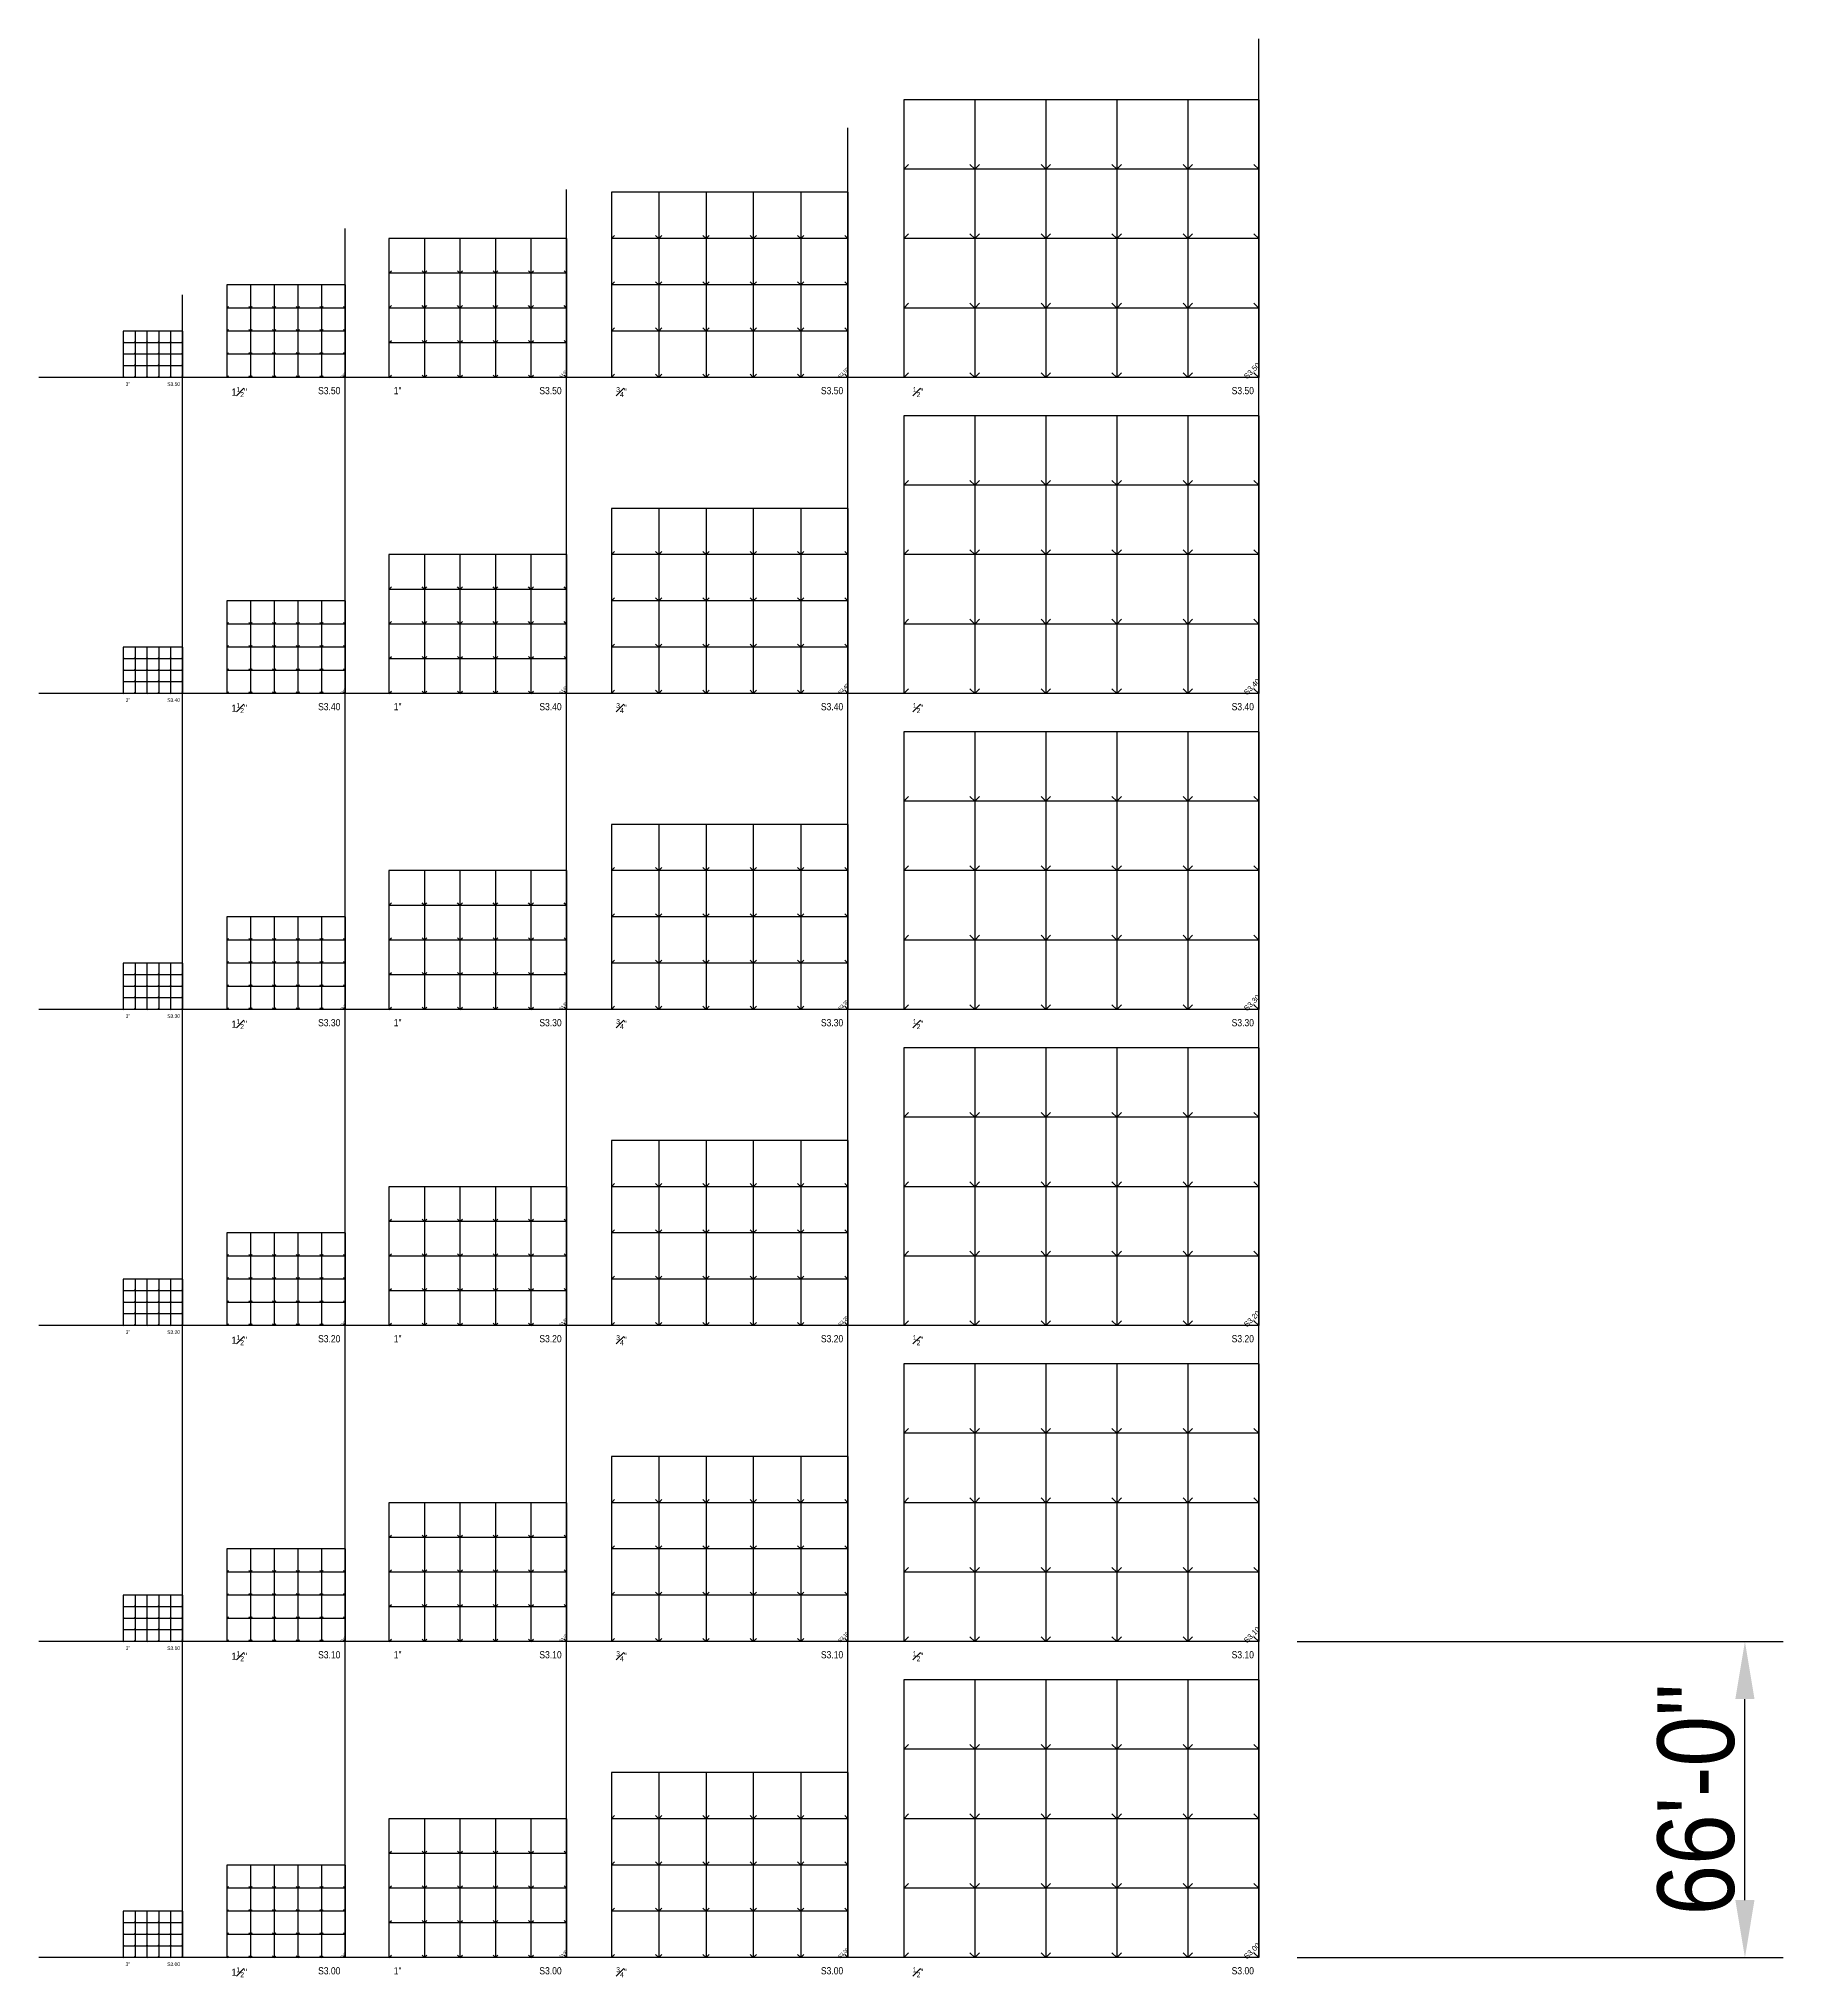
# Model space of a CAD drawing. Header units: inches. Extents: x -2375 to 41574, y 908 to 9099.
# Drawn here: x 26515 to 30888, y 1723 to 6581 of the extents above; entities that cross this region are included whole.
import ezdxf

# ---------------------------------------------------------------- set-up
doc = ezdxf.new("R2010")
doc.units = ezdxf.units.IN
doc.header["$LTSCALE"] = 12
doc.header["$MEASUREMENT"] = 0
doc.header["$PDMODE"] = 3
doc.linetypes.add('HIDDEN2', pattern=[0.1875, 0.125, -0.0625])
doc.layers.get('0').update_dxf_attribs({"linetype": 'CONTINUOUS'})
doc.layers.get('DefPoints').update_dxf_attribs({"color": 251, "linetype": 'CONTINUOUS'})
doc.layers.add('S-ANNO-GRID-NONPLOT', color=251, linetype='CONTINUOUS', plot=False)
doc.styles.add('Arial', font='arial.ttf', dxfattribs={"width": 0.85})
doc.dimstyles.get("Standard").update_dxf_attribs({"dimtxt": 0.125, "dimasz": 0.125, "dimexe": 0.0625, "dimexo": 0.0625, "dimgap": 0.0625, "dimtad": 1, "dimdec": 3, "dimzin": 3, "dimdsep": 46, "dimlunit": 4, "dimtxsty": 'Arial', "dimcen": 0.09375, "dimclrd": 256, "dimclre": 256, "dimclrt": 256, "dimadec": 0, "dimazin": 0, "dimtfac": 1, "dimtdec": 3, "dimtix": 1, "dimtmove": 0, "dimatfit": 3, "dimfxl": 1, "dimfrac": 2, "dimtolj": 1, "dimtzin": 0, "dimarcsym": 0})

# ---------------------------------------------------------------- blocks, each defined once
blk = doc.blocks.new('Se_GRID 30x42')
for p, q in [((7.41, 29), (0, 29)), ((0, 29), (0, 21.75)), ((14.83, 29), (7.41, 29)), ((7.41, 29), (7.41, 21.75)), ((22.24, 29), (14.83, 29)), ((14.83, 29), (14.83, 21.75)), ((29.66, 29), (22.24, 29)), ((22.24, 29), (22.24, 21.75)), ((37.07, 29), (29.66, 29)), ((29.66, 29), (29.66, 21.75)), ((37.07, 29), (37.07, 21.75)), ((0, 21.75), (0.5, 22.25)), ((7.41, 21.75), (0, 21.75)), ((0, 21.75), (0, 14.5)), ((7.41, 21.75), (7.91, 22.25)), ((14.83, 21.75), (7.41, 21.75)), ((7.41, 21.75), (7.41, 14.5)), ((14.83, 21.75), (15.33, 22.25)), ((22.24, 21.75), (14.83, 21.75)), ((14.83, 21.75), (14.83, 14.5)), ((22.24, 21.75), (22.74, 22.25)), ((29.66, 21.75), (22.24, 21.75)), ((22.24, 21.75), (22.24, 14.5)), ((29.66, 21.75), (30.16, 22.25)), ((37.07, 21.75), (29.66, 21.75)), ((29.66, 21.75), (29.66, 14.5)), ((37.07, 21.75), (37.07, 14.5)), ((0, 14.5), (0.5, 15)), ((7.41, 14.5), (0, 14.5)), ((0, 14.5), (0, 7.25)), ((7.41, 14.5), (7.91, 15)), ((14.83, 14.5), (7.41, 14.5)), ((7.41, 14.5), (7.41, 7.25)), ((14.83, 14.5), (15.33, 15)), ((22.24, 14.5), (14.83, 14.5)), ((14.83, 14.5), (14.83, 7.25)), ((22.24, 14.5), (22.74, 15)), ((29.66, 14.5), (22.24, 14.5)), ((22.24, 14.5), (22.24, 7.25)), ((29.66, 14.5), (30.16, 15)), ((37.07, 14.5), (29.66, 14.5)), ((29.66, 14.5), (29.66, 7.25)), ((37.07, 14.5), (37.07, 7.25)), ((0, 7.25), (0.5, 7.75)), ((7.41, 7.25), (0, 7.25)), ((0, 7.25), (0, 0)), ((7.41, 7.25), (7.91, 7.75)), ((14.83, 7.25), (7.41, 7.25)), ((7.41, 7.25), (7.41, 0)), ((14.83, 7.25), (15.33, 7.75)), ((22.24, 7.25), (14.83, 7.25)), ((14.83, 7.25), (14.83, 0)), ((22.24, 7.25), (22.74, 7.75)), ((29.66, 7.25), (22.24, 7.25)), ((22.24, 7.25), (22.24, 0)), ((29.66, 7.25), (30.16, 7.75)), ((37.07, 7.25), (29.66, 7.25)), ((29.66, 7.25), (29.66, 0)), ((37.07, 7.25), (37.07, 0)), ((0, 0), (0.5, 0.5)), ((7.41, 0), (0, 0)), ((7.41, 0), (7.91, 0.5)), ((14.83, 0), (7.41, 0)), ((14.83, 0), (15.33, 0.5)), ((22.24, 0), (14.83, 0)), ((22.24, 0), (22.74, 0.5)), ((29.66, 0), (22.24, 0)), ((29.66, 0), (30.16, 0.5)), ((37.07, 0), (29.66, 0))]:
    blk.add_line(p, q)
at = {"linetype": 'HIDDEN2'}
for p, q in [((7.41, 21.75), (6.91, 22.25)), ((14.83, 21.75), (14.33, 22.25)), ((22.24, 21.75), (21.74, 22.25)), ((29.66, 21.75), (29.16, 22.25)), ((37.07, 21.75), (36.57, 22.25)), ((7.41, 14.5), (6.91, 15)), ((14.83, 14.5), (14.33, 15)), ((22.24, 14.5), (21.74, 15)), ((29.66, 14.5), (29.16, 15)), ((37.07, 14.5), (36.57, 15)), ((7.41, 7.25), (6.91, 7.75)), ((14.83, 7.25), (14.33, 7.75)), ((22.24, 7.25), (21.74, 7.75)), ((29.66, 7.25), (29.16, 7.75)), ((37.07, 7.25), (36.57, 7.75)), ((7.41, 0), (6.91, 0.5)), ((14.83, 0), (14.33, 0.5)), ((22.24, 0), (21.74, 0.5)), ((29.66, 0), (29.16, 0.5)), ((37.07, 0), (36.57, 0.5))]:
    blk.add_line(p, q, dxfattribs=at)
blk = doc.blocks.new('*D1645')
at = {"layer": 'DefPoints', "color": 0, "transparency": 16777216}
for p in [(29573.3, 2564.4), (30792.1, 2564.4), (29573.3, 1772.4)]:
    blk.add_point(p, dxfattribs=at)
at = {"layer": 'S-ANNO-GRID-NONPLOT', "lineweight": -2, "transparency": 16777216}
for p, q in [((29669.3, 2564.4), (30888.1, 2564.4)), ((30792.1, 1916.4), (30792.1, 2420.4)), ((29669.3, 1772.4), (30888.1, 1772.4))]:
    blk.add_line(p, q, dxfattribs=at)
at = {"layer": 'S-ANNO-GRID-NONPLOT', "transparency": 16777216}
for points in [[(30768.1, 2420.4), (30816.1, 2420.4), (30792.1, 2564.4)], [(30768.1, 1916.4), (30816.1, 1916.4), (30792.1, 1772.4)]]:
    blk.add_solid(points, dxfattribs=at)
at = {"layer": 'S-ANNO-GRID-NONPLOT', "transparency": 16777216, "insert": (30670.1, 2168.4), "char_height": 192, "attachment_point": 5, "rotation": 90, "style": 'Arial'}
blk.add_mtext('\\A1;66\'-0"', dxfattribs=at)

msp = doc.modelspace()

# ---------------------------------------------------------------- linework, layer by layer
at = {"layer": 'S-ANNO-GRID-NONPLOT'}
for p, q in [((29573.2875, 1772.3633), (29573.2875, 6581.1645)), ((28543.6392, 1772.3633), (28543.6392, 6357.7514)), ((27837.8436, 1772.3633), (27837.8436, 6203.4683)), ((27283.1624, 1772.3633), (27283.1624, 6105.5823)), ((26875.0783, 1772.3633), (26875.0783, 5939.8298)), ((29573.2875, 5732.3633), (26515.0783, 5732.3633)), ((29573.2875, 4940.3633), (26515.0783, 4940.3633)), ((29573.2875, 4148.3633), (26515.0783, 4148.3633)), ((29573.2875, 3356.3633), (26515.0783, 3356.3633)), ((29573.2875, 2564.3633), (26515.0783, 2564.3633)), ((29573.2875, 1772.3633), (26515.0783, 1772.3633))]:
    msp.add_line(p, q, dxfattribs=at)

# ---------------------------------------------------------------- block references
for p, xscale, yscale, zscale in [((28683.6147, 5732.3633), 24, 24, 24), ((27950.524, 5732.3633), 16, 16, 16), ((27393.0072, 5732.3633), 12, 12, 12), ((26986.6048, 5732.3633), 8, 8, 8), ((26726.7995, 5732.3633), 4, 4, 4), ((28683.6147, 4940.3633), 24, 24, 24), ((27950.524, 4940.3633), 16, 16, 16), ((27393.0072, 4940.3633), 12, 12, 12), ((26986.6048, 4940.3633), 8, 8, 8), ((26726.7995, 4940.3633), 4, 4, 4), ((28683.6147, 4148.3633), 24, 24, 24), ((27950.524, 4148.3633), 16, 16, 16), ((27393.0072, 4148.3633), 12, 12, 12), ((26986.6048, 4148.3633), 8, 8, 8), ((26726.7995, 4148.3633), 4, 4, 4), ((28683.6147, 3356.3633), 24, 24, 24), ((27950.524, 3356.3633), 16, 16, 16), ((27393.0072, 3356.3633), 12, 12, 12), ((26986.6048, 3356.3633), 8, 8, 8), ((26726.7995, 3356.3633), 4, 4, 4), ((28683.6147, 2564.3633), 24, 24, 24), ((27950.524, 2564.3633), 16, 16, 16), ((27393.0072, 2564.3633), 12, 12, 12), ((26986.6048, 2564.3633), 8, 8, 8), ((26726.7995, 2564.3633), 4, 4, 4), ((28683.6147, 1772.3633), 24, 24, 24), ((27950.524, 1772.3633), 16, 16, 16), ((27393.0072, 1772.3633), 12, 12, 12), ((26986.6048, 1772.3633), 8, 8, 8), ((26726.7995, 1772.3633), 4, 4, 4)]:
    msp.add_blockref('Se_GRID 30x42', p, dxfattribs=dict(at, xscale=xscale, yscale=yscale, zscale=zscale))

# ---------------------------------------------------------------- texts
at = {"layer": 'S-ANNO-GRID-NONPLOT', "attachment_point": 5, "rotation": 45, "style": 'Arial'}
for s, insert, char_height, width in [('S3.50', (26872.2498, 5735.1917), 2.25, 7.387198), ('S3.50', (27277.5055, 5738.0201), 4.5, 14.774397), ('S3.50', (27829.3583, 5740.8485), 6.75, 22.161595), ('S3.50', (28532.3255, 5743.677), 9, 29.548794), ('S3.50', (29556.3169, 5749.3338), 13.5, 44.323191), ('S3.40', (27829.3583, 4948.8485), 6.75, 22.161595), ('S3.40', (28532.3255, 4951.677), 9, 29.548794), ('S3.40', (29556.3169, 4957.3338), 13.5, 44.323191), ('S3.40', (26872.2498, 4943.1917), 2.25, 7.387198), ('S3.40', (27277.5055, 4946.0201), 4.5, 14.774397), ('S3.30', (29556.3169, 4165.3338), 13.5, 44.323191), ('S3.30', (26872.2498, 4151.1917), 2.25, 7.387198), ('S3.30', (27277.5055, 4154.0201), 4.5, 14.774397), ('S3.30', (27829.3583, 4156.8485), 6.75, 22.161595), ('S3.30', (28532.3255, 4159.677), 9, 29.548794), ('S3.20', (26872.2498, 3359.1917), 2.25, 7.387198), ('S3.20', (27277.5055, 3362.0201), 4.5, 14.774397), ('S3.20', (27829.3583, 3364.8485), 6.75, 22.161595), ('S3.20', (28532.3255, 3367.677), 9, 29.548794), ('S3.20', (29556.3169, 3373.3338), 13.5, 44.323191), ('S3.10', (27277.5055, 2570.0201), 4.5, 14.774397), ('S3.10', (27829.3583, 2572.8485), 6.75, 22.161595), ('S3.10', (28532.3255, 2575.677), 9, 29.548794), ('S3.10', (29556.3169, 2581.3338), 13.5, 44.323191), ('S3.10', (26872.2498, 2567.1917), 2.25, 7.387198), ('S3.00', (29556.3169, 1789.3338), 13.5, 44.323191), ('S3.00', (26872.2498, 1775.1917), 2.25, 7.387198), ('S3.00', (27277.5055, 1778.0201), 4.5, 14.774397), ('S3.00', (27829.3583, 1780.8485), 6.75, 22.161595), ('S3.00', (28532.3255, 1783.677), 9, 29.548794)]:
    msp.add_mtext(s, dxfattribs=dict(at, insert=insert, char_height=char_height, width=width))
at = {"layer": 'S-ANNO-GRID-NONPLOT', "color": 191, "style": 'Arial'}
for s, insert, char_height, width, attachment_point in [('3"', (26732.7995, 5720.3633), 9, 29.548794, 1), ('S3.50', (26869.0783, 5720.3633), 9, 29.548794, 3), ('\\A1;1{\\H0.7x;\\S1#2;}"', (26998.6048, 5708.3633), 18, 59.097588, 1), ('S3.50', (27271.1624, 5708.3633), 18, 59.097588, 3), ('1"', (27405.0072, 5708.3633), 18, 59.097588, 1), ('S3.50', (27825.8436, 5708.3633), 18, 59.097588, 3), ('\\A1;{\\H0.7x;\\S3#4;}"', (27962.524, 5708.3633), 18, 59.097588, 1), ('S3.50', (28531.6392, 5708.3633), 18, 59.097588, 3), ('\\A1;{\\H0.7x;\\S1#2;}"', (28706.1525, 5708.3633), 18, 59.097588, 1), ('S3.50', (29561.2875, 5708.3633), 18, 59.097588, 3), ('3"', (26732.7995, 4928.3633), 9, 29.548794, 1), ('S3.40', (26869.0783, 4928.3633), 9, 29.548794, 3), ('\\A1;1{\\H0.7x;\\S1#2;}"', (26998.6048, 4916.3633), 18, 59.097588, 1), ('S3.40', (27271.1624, 4916.3633), 18, 59.097588, 3), ('1"', (27405.0072, 4916.3633), 18, 59.097588, 1), ('S3.40', (27825.8436, 4916.3633), 18, 59.097588, 3), ('\\A1;{\\H0.7x;\\S3#4;}"', (27962.524, 4916.3633), 18, 59.097588, 1), ('S3.40', (28531.6392, 4916.3633), 18, 59.097588, 3), ('\\A1;{\\H0.7x;\\S1#2;}"', (28706.1525, 4916.3633), 18, 59.097588, 1), ('S3.40', (29561.2875, 4916.3633), 18, 59.097588, 3), ('3"', (26732.7995, 4136.3633), 9, 29.548794, 1), ('S3.30', (26869.0783, 4136.3633), 9, 29.548794, 3), ('\\A1;1{\\H0.7x;\\S1#2;}"', (26998.6048, 4124.3633), 18, 59.097588, 1), ('S3.30', (27271.1624, 4124.3633), 18, 59.097588, 3), ('1"', (27405.0072, 4124.3633), 18, 59.097588, 1), ('S3.30', (27825.8436, 4124.3633), 18, 59.097588, 3), ('\\A1;{\\H0.7x;\\S3#4;}"', (27962.524, 4124.3633), 18, 59.097588, 1), ('S3.30', (28531.6392, 4124.3633), 18, 59.097588, 3), ('\\A1;{\\H0.7x;\\S1#2;}"', (28706.1525, 4124.3633), 18, 59.097588, 1), ('S3.30', (29561.2875, 4124.3633), 18, 59.097588, 3), ('3"', (26732.7995, 3344.3633), 9, 29.548794, 1), ('S3.20', (26869.0783, 3344.3633), 9, 29.548794, 3), ('\\A1;1{\\H0.7x;\\S1#2;}"', (26998.6048, 3332.3633), 18, 59.097588, 1), ('S3.20', (27271.1624, 3332.3633), 18, 59.097588, 3), ('1"', (27405.0072, 3332.3633), 18, 59.097588, 1), ('S3.20', (27825.8436, 3332.3633), 18, 59.097588, 3), ('\\A1;{\\H0.7x;\\S3#4;}"', (27962.524, 3332.3633), 18, 59.097588, 1), ('S3.20', (28531.6392, 3332.3633), 18, 59.097588, 3), ('\\A1;{\\H0.7x;\\S1#2;}"', (28706.1525, 3332.3633), 18, 59.097588, 1), ('S3.20', (29561.2875, 3332.3633), 18, 59.097588, 3), ('3"', (26732.7995, 2552.3633), 9, 29.548794, 1), ('S3.10', (26869.0783, 2552.3633), 9, 29.548794, 3), ('\\A1;1{\\H0.7x;\\S1#2;}"', (26998.6048, 2540.3633), 18, 59.097588, 1), ('S3.10', (27271.1624, 2540.3633), 18, 59.097588, 3), ('1"', (27405.0072, 2540.3633), 18, 59.097588, 1), ('S3.10', (27825.8436, 2540.3633), 18, 59.097588, 3), ('\\A1;{\\H0.7x;\\S3#4;}"', (27962.524, 2540.3633), 18, 59.097588, 1), ('S3.10', (28531.6392, 2540.3633), 18, 59.097588, 3), ('\\A1;{\\H0.7x;\\S1#2;}"', (28706.1525, 2540.3633), 18, 59.097588, 1), ('S3.10', (29561.2875, 2540.3633), 18, 59.097588, 3), ('3"', (26732.7995, 1760.3633), 9, 29.548794, 1), ('S3.00', (26869.0783, 1760.3633), 9, 29.548794, 3), ('\\A1;1{\\H0.7x;\\S1#2;}"', (26998.6048, 1748.3633), 18, 59.097588, 1), ('S3.00', (27271.1624, 1748.3633), 18, 59.097588, 3), ('1"', (27405.0072, 1748.3633), 18, 59.097588, 1), ('S3.00', (27825.8436, 1748.3633), 18, 59.097588, 3), ('\\A1;{\\H0.7x;\\S3#4;}"', (27962.524, 1748.3633), 18, 59.097588, 1), ('S3.00', (28531.6392, 1748.3633), 18, 59.097588, 3), ('\\A1;{\\H0.7x;\\S1#2;}"', (28706.1525, 1748.3633), 18, 59.097588, 1), ('S3.00', (29561.2875, 1748.3633), 18, 59.097588, 3)]:
    msp.add_mtext(s, dxfattribs=dict(at, insert=insert, char_height=char_height, width=width, attachment_point=attachment_point))

# ---------------------------------------------------------------- dimensions: what is measured, and where the dimension line sits
at = {"layer": 'S-ANNO-GRID-NONPLOT'}
dim = msp.add_linear_dim(base=(30792.1335, 2564.3633), p1=(29573.2875, 1772.3633), p2=(29573.2875, 2564.3633), angle=90, dimstyle='Standard', override={"dimscale": 24, "dimtxt": 8, "dimasz": 6, "dimexe": 4, "dimexo": 4, "dimgap": 1}, dxfattribs=at)
dim.commit()
dim.dimension.update_dxf_attribs({"geometry": '*D1645', "text_midpoint": (30670.1035, 2168.3633)})

doc.saveas('drawing.dxf')
